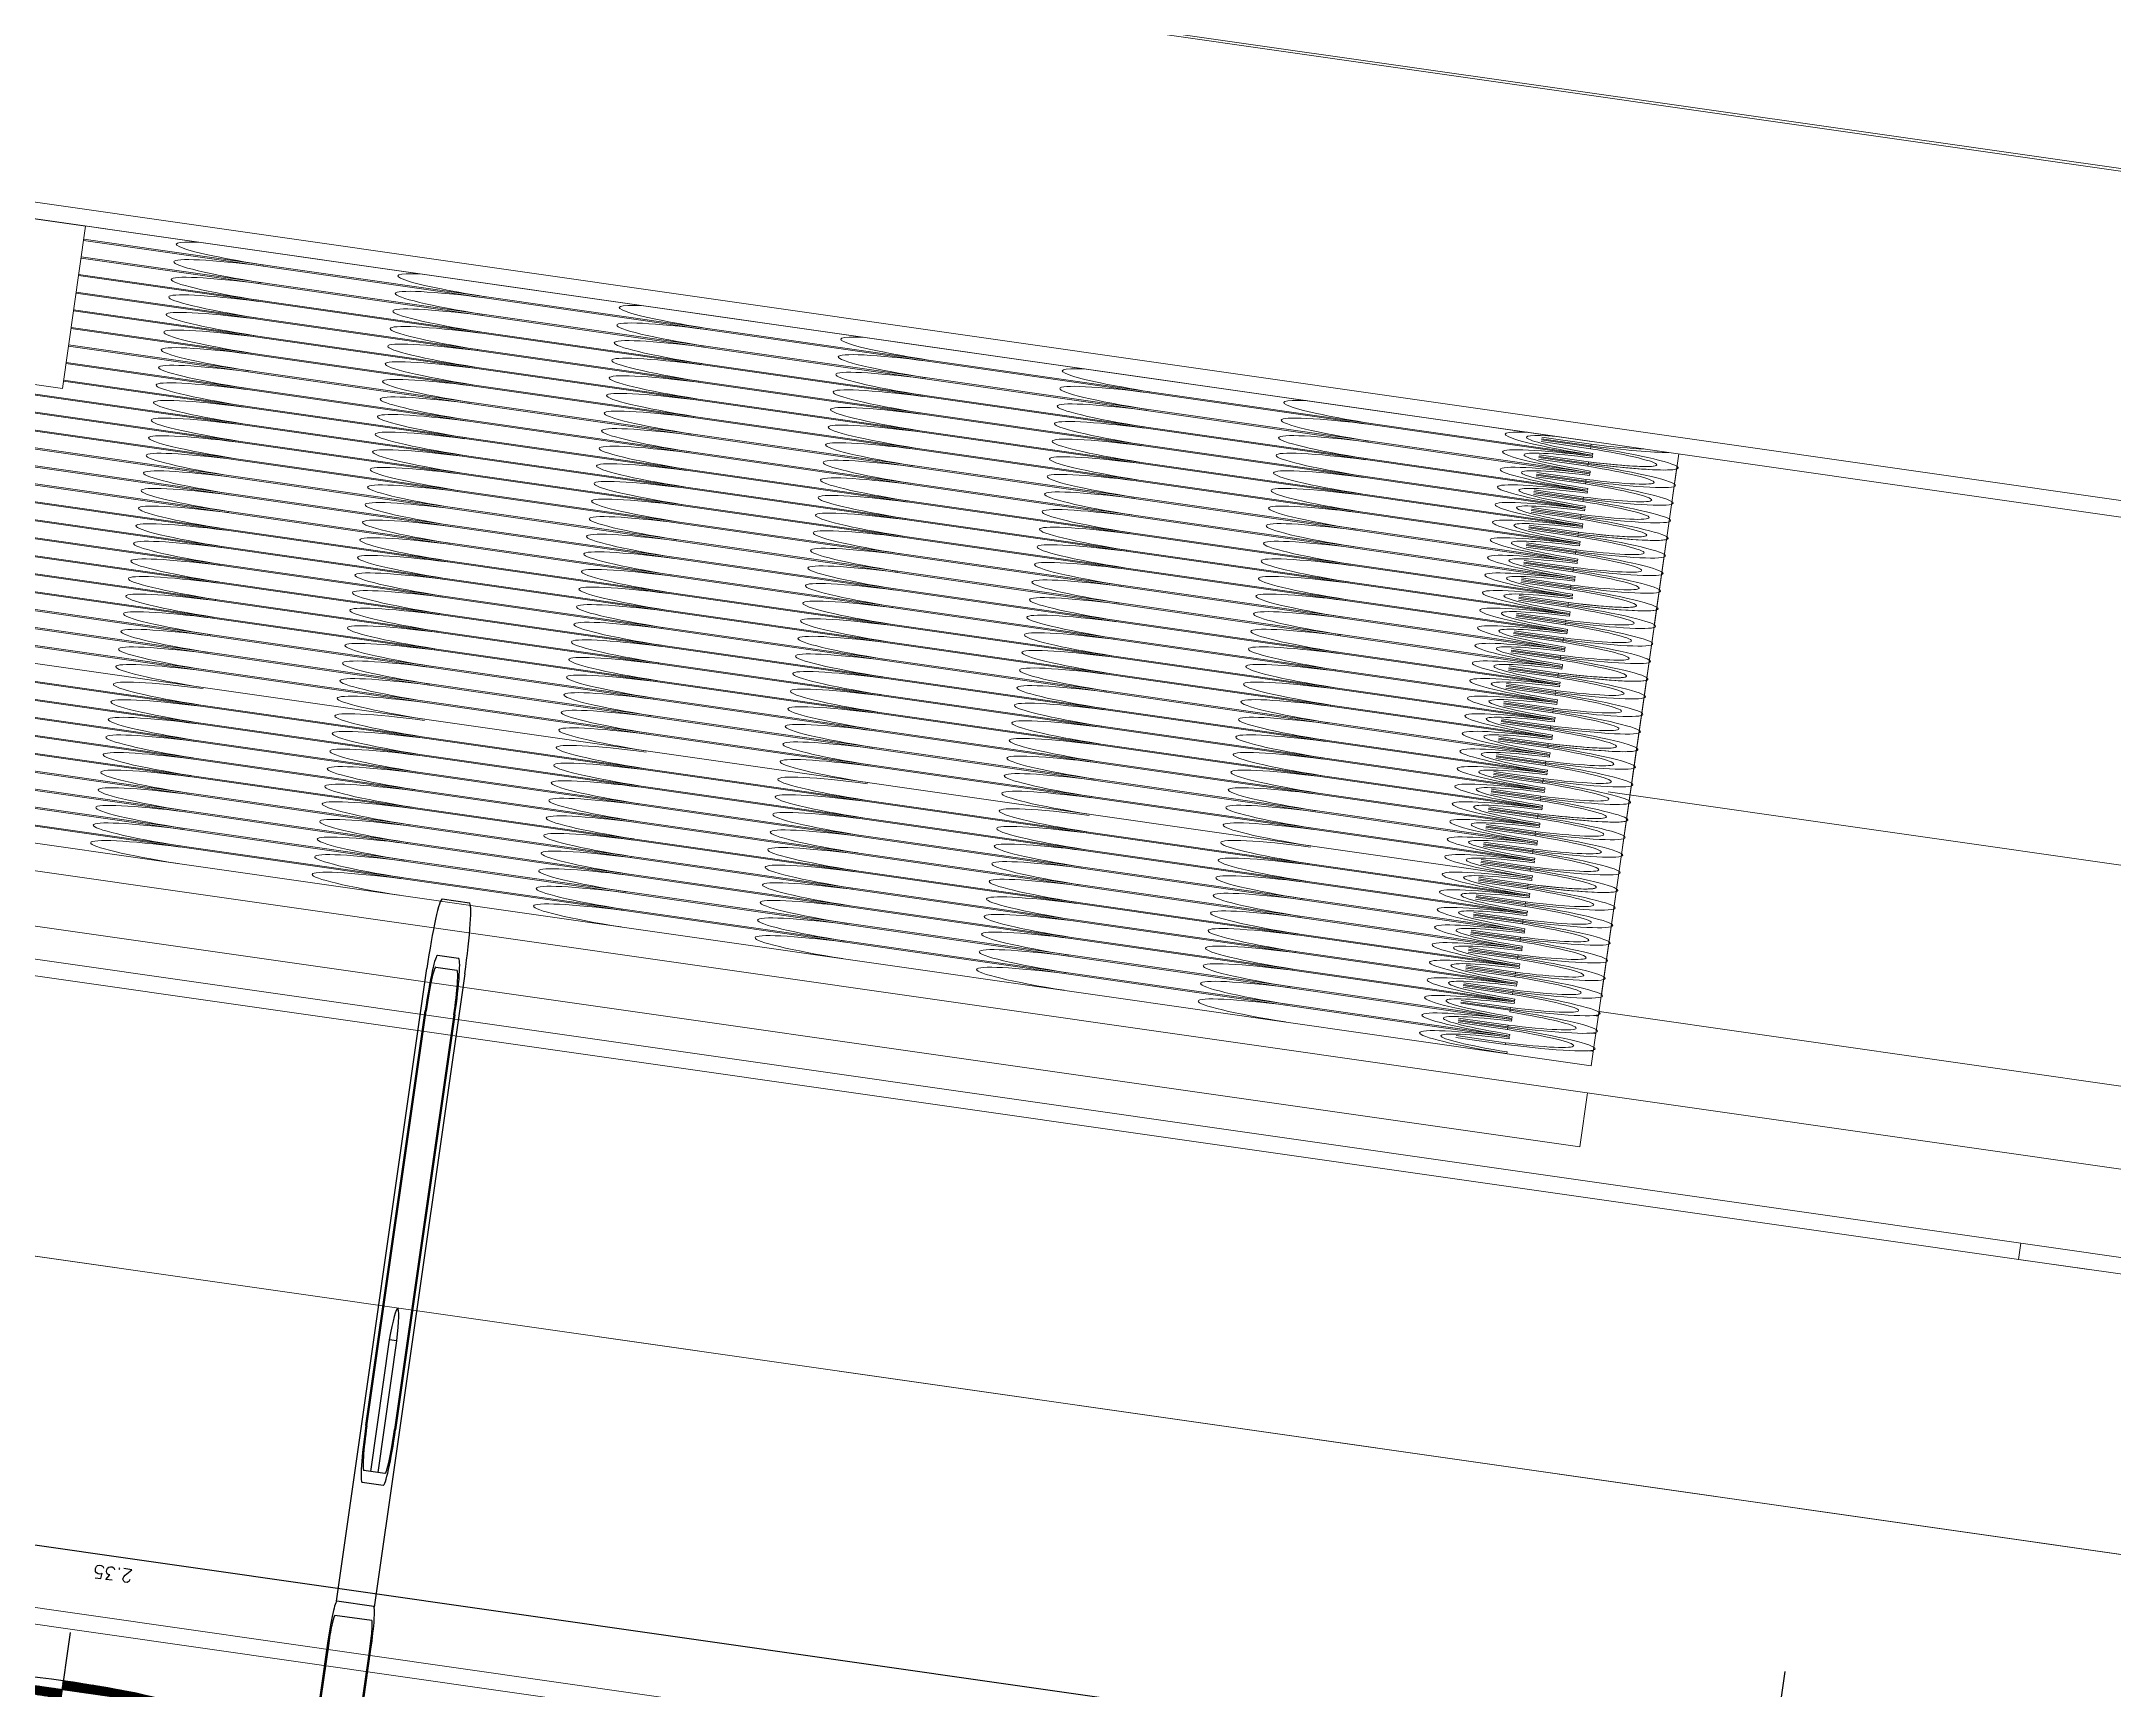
# Model space of a CAD drawing. Header units: millimetres. Extents: x -361192058 to 101130107379, y -14071650034 to 19218552450.
# Drawn here: x -134897.8 to -134811.1, y 42655.9 to 42724.9 of the extents above; entities that cross this region are included whole.
import ezdxf
from ezdxf.enums import TextEntityAlignment as Align

# ---------------------------------------------------------------- set-up
doc = ezdxf.new("R2010")
doc.units = ezdxf.units.MM
doc.header["$LTSCALE"] = 0.5
for name, color, linetype in [('02', 2, 'Continuous'), ('COTAS', 7, 'Continuous'), ('DIVERSOS', 4, 'Continuous'), ('MOBIL-I', 251, 'Continuous'), ('parede', 2, 'Continuous'), ('TXT_0', 7, 'Continuous'), ('V5', 4, 'Continuous')]:
    doc.layers.add(name, color=color, linetype=linetype)
doc.styles.add('ADITIVOCAD', font='ROMANS.shx')
doc.styles.get("Standard").update_dxf_attribs({"font": 'txt.shx', "height": 0.12})
doc.dimstyles.new('ESCALA50', dxfattribs={"dimtxt": 0.1, "dimasz": 0.06, "dimexe": 0.18, "dimexo": 0.06, "dimgap": 0.1, "dimtad": 1, "dimzin": 4, "dimdsep": 46, "dimtxsty": 'Standard', "dimblk1": 'BOLA', "dimblk2": 'BOLA', "dimsah": 1, "dimcen": -0.06, "dimse1": 1, "dimse2": 1, "dimclrd": 7, "dimclrt": 3, "dimadec": 0, "dimazin": 0, "dimtfac": 1, "dimtix": 1, "dimtmove": 0, "dimatfit": 3, "dimldrblk": 'BOLA', "dimfxl": 0, "dimtolj": 1, "dimtzin": 4, "dimarcsym": 0})

# ---------------------------------------------------------------- blocks, each defined once
blk = doc.blocks.new('ADC_VASO_02')
blk.add_lwpolyline([(-0.175, 0.15), (-0.175, 0.6, -0.414214), (-0.125, 0.65), (0.125, 0.65, -0.414214), (0.175, 0.6), (0.175, 0.1496)], format="xyb")
for points in [[(0.1388, 0.2754, -0.414214), (0.0988, 0.2354), (-0.0948, 0.2354, -0.414214), (-0.1348, 0.2754), (-0.1348, 0.5704, -0.414214), (-0.0948, 0.6104), (0.0988, 0.6104, -0.414214), (0.1388, 0.5704)], [(0.1303, 0.2754, -0.414214), (0.0988, 0.2439), (-0.0948, 0.2439, -0.414214), (-0.1263, 0.2754), (-0.1263, 0.5704, -0.414214), (-0.0948, 0.6019), (0.0988, 0.6019, -0.414214), (0.1303, 0.5704)], [(-0.17, 0.15, 0.414214), (-0.2, 0.12), (-0.2, 0), (0.2, 0), (0.2, 0.12, 0.414214), (0.17, 0.15)], [(-0.17, 0.14, 0.414214), (-0.19, 0.12), (-0.19, 0.01), (0.19, 0.01), (0.19, 0.12, 0.414214), (0.17, 0.14)]]:
    blk.add_lwpolyline(points, format="xyb", close=True)
blk.add_lwpolyline([(0.0363, 0.2439), (0.0363, 0.3375), (-0.0344, 0.3375), (-0.0344, 0.2439)])
blk.add_arc((0.0009, 0.3215), 0.0388, 24.3951, 155.6049)
blk = doc.blocks.new('Adc_nivelpl')
h = blk.add_hatch()
h.set_pattern_fill('_U', color=256, scale=0.005, angle=45, style=0, double=1)
h.set_pattern_definition([(45, (-5.8772514, -3.5161936), (-0.003535534, 0.003535534), []), (135, (-5.8772514, -3.5161936), (-0.003535534, -0.003535534), [])])
h.paths.add_polyline_path([(0.1954, -0.0865, 0.414214), (0.0865, -0.1954), (0.1954, -0.1954)])
h.paths.add_polyline_path([(0.1954, -0.1954), (0.1954, -0.3043, 0.414214), (0.3043, -0.1954)])
for p, q in [((0.1954, 0), (0.1954, -0.3908)), ((0.8958, -0.1954), (0, -0.1954))]:
    blk.add_line(p, q)
blk.add_circle((0.1954, -0.1954), 0.1089)
at = {"flags": 8}
blk.add_attdef('NIVEL', (0.3642, -0.1501), '', height=0.1, dxfattribs=at)
blk = doc.blocks.new('BOLA')
for p, q in [((0, -1.435), (0, 1.435)), ((-1.435, 0), (1.435, 0))]:
    blk.add_line(p, q)
blk.add_circle((0, 0), 0.452)
blk = doc.blocks.new('*D1471')
at = {"layer": 'Defpoints', "color": 0, "transparency": 16777216}
for p in [(4415.7211, 2430.9269), (4415.7211, 2428.5769), (4416.4388, 2428.5769)]:
    blk.add_point(p, dxfattribs=at)
at = {"layer": 'DIVERSOS', "color": 7, "lineweight": -2, "transparency": 16777216}
blk.add_line((4416.4388, 2430.8669), (4416.4388, 2428.6369), dxfattribs=at)
at = {"layer": 'DIVERSOS', "color": 7, "lineweight": -2, "transparency": 16777216, "xscale": 0.06, "yscale": 0.06, "zscale": 0.06}
for p, rotation in [((4416.4388, 2430.9269), 90), ((4416.4388, 2428.5769), 270)]:
    blk.add_blockref('BOLA', p, dxfattribs=dict(at, rotation=rotation))
at = {"layer": 'DIVERSOS', "color": 3, "lineweight": 18, "transparency": 16777216, "insert": (4416.2788, 2429.7519), "char_height": 0.12, "attachment_point": 5, "rotation": 90}
blk.add_mtext('\\A1;2.35', dxfattribs=at)
blk = doc.blocks.new('*D1489')
at = {"layer": 'Defpoints', "color": 0, "transparency": 16777216}
for p in [(4415.7211, 2428.5769), (4415.7211, 2428.4269), (4416.4388, 2428.4269)]:
    blk.add_point(p, dxfattribs=at)
at = {"layer": 'DIVERSOS', "color": 7, "lineweight": -2, "transparency": 16777216}
for p, q in [((4416.4388, 2428.6369), (4416.4388, 2428.6969)), ((4416.4388, 2428.5769), (4416.4388, 2428.4269)), ((4416.4388, 2428.3669), (4416.4388, 2428.3069))]:
    blk.add_line(p, q, dxfattribs=at)
at = {"layer": 'DIVERSOS', "color": 7, "lineweight": -2, "transparency": 16777216, "xscale": 0.06, "yscale": 0.06, "zscale": 0.06}
for p, rotation in [((4416.4388, 2428.5769), 270), ((4416.4388, 2428.4269), 90)]:
    blk.add_blockref('BOLA', p, dxfattribs=dict(at, rotation=rotation))
at = {"layer": 'DIVERSOS', "color": 3, "lineweight": 18, "transparency": 16777216, "insert": (4416.2788, 2428.5019), "char_height": 0.12, "attachment_point": 5, "rotation": 90}
blk.add_mtext('\\A1;.15', dxfattribs=at)
blk = doc.blocks.new('*D1770')
at = {"layer": '02', "color": 7, "lineweight": -2, "transparency": 16777216}
blk.add_line((4414.4311, 2430.5299), (4415.6611, 2430.5299), dxfattribs=at)
at = {"layer": 'Defpoints', "color": 0, "transparency": 16777216}
for p in [(4415.7211, 2430.5299), (4414.3711, 2428.6122), (4415.7211, 2428.6122)]:
    blk.add_point(p, dxfattribs=at)
at = {"layer": '02', "color": 7, "lineweight": -2, "transparency": 16777216, "xscale": 0.06, "yscale": 0.06, "zscale": 0.06, "rotation": 180}
blk.add_blockref('BOLA', (4414.3711, 2430.5299), dxfattribs=at)
at = {"layer": '02', "color": 7, "lineweight": -2, "transparency": 16777216, "xscale": 0.06, "yscale": 0.06, "zscale": 0.06}
blk.add_blockref('BOLA', (4415.7211, 2430.5299), dxfattribs=at)
at = {"layer": '02', "color": 3, "transparency": 16777216, "insert": (4415.0461, 2430.6899), "char_height": 0.12, "attachment_point": 5}
blk.add_mtext('\\A1;1.35', dxfattribs=at)
blk = doc.blocks.new('APROVADO QUADRA 21.2 MBVII')
at = {"lineweight": 18}
for p, q in [((4422.871, 2428.8344), (4422.871, 2428.8695)), ((4422.8865, 2428.8344), (4422.8865, 2428.8695)), ((4423.0078, 2428.8344), (4423.0078, 2428.8695)), ((4423.0234, 2428.8344), (4423.0234, 2428.8695)), ((4423.0335, 2428.8344), (4423.0335, 2428.8695)), ((4423.0491, 2428.8344), (4423.0491, 2428.8695)), ((4423.1859, 2428.8344), (4423.1859, 2428.8695)), ((4423.1961, 2428.8344), (4423.1961, 2428.8695)), ((4423.2117, 2428.8344), (4423.2117, 2428.8695)), ((4423.3329, 2428.8344), (4423.3329, 2428.8695)), ((4423.3485, 2428.8344), (4423.3485, 2428.8695)), ((4423.3587, 2428.8344), (4423.3587, 2428.8695)), ((4423.3743, 2428.8344), (4423.3743, 2428.8695)), ((4423.4955, 2428.8344), (4423.4955, 2428.8695)), ((4423.5111, 2428.8344), (4423.5111, 2428.8695)), ((4423.5212, 2428.8344), (4423.5212, 2428.8695)), ((4423.5368, 2428.8344), (4423.5368, 2428.8695)), ((4423.6581, 2428.8344), (4423.6581, 2428.8695)), ((4423.6737, 2428.8344), (4423.6737, 2428.8695)), ((4423.6838, 2428.8344), (4423.6838, 2428.8695)), ((4423.6994, 2428.8344), (4423.6994, 2428.8695)), ((4423.8206, 2428.8344), (4423.8206, 2428.8695)), ((4423.8362, 2428.8344), (4423.8362, 2428.8695)), ((4423.8464, 2428.8344), (4423.8464, 2428.8695)), ((4423.862, 2428.8344), (4423.862, 2428.8695)), ((4423.9832, 2428.8344), (4423.9832, 2428.8695)), ((4423.9988, 2428.8344), (4423.9988, 2428.8695)), ((4424.009, 2428.8344), (4424.009, 2428.8695)), ((4424.0245, 2428.8344), (4424.0245, 2428.8695)), ((4424.1458, 2428.8344), (4424.1458, 2428.8695)), ((4424.1614, 2428.8344), (4424.1614, 2428.8695)), ((4424.1715, 2428.8344), (4424.1715, 2428.8695)), ((4424.1871, 2428.8344), (4424.1871, 2428.8695)), ((4424.3083, 2428.8344), (4424.3083, 2428.8695)), ((4424.3239, 2428.8344), (4424.3239, 2428.8695)), ((4424.3341, 2428.8344), (4424.3341, 2428.8695)), ((4424.3497, 2428.8344), (4424.3497, 2428.8695)), ((4424.4709, 2428.8344), (4424.4709, 2428.8695)), ((4424.4865, 2428.8344), (4424.4865, 2428.8695)), ((4424.4967, 2428.8344), (4424.4967, 2428.8695)), ((4424.5122, 2428.8344), (4424.5122, 2428.8695)), ((4424.6335, 2428.8344), (4424.6335, 2428.8695)), ((4424.6491, 2428.8344), (4424.6491, 2428.8695)), ((4424.6592, 2428.8344), (4424.6592, 2428.8695)), ((4424.6748, 2428.8344), (4424.6748, 2428.8695)), ((4424.7961, 2428.8344), (4424.7961, 2428.8695)), ((4424.8116, 2428.8344), (4424.8116, 2428.8695)), ((4424.8218, 2428.8344), (4424.8218, 2428.8695)), ((4424.8374, 2428.8344), (4424.8374, 2428.8695)), ((4424.9586, 2428.8344), (4424.9586, 2428.8695)), ((4424.9742, 2428.8344), (4424.9742, 2428.8695)), ((4424.9844, 2428.8344), (4424.9844, 2428.8695)), ((4425, 2428.8344), (4425, 2428.8695)), ((4425.1212, 2428.8344), (4425.1212, 2428.8695)), ((4425.1368, 2428.8344), (4425.1368, 2428.8695)), ((4425.1469, 2428.8344), (4425.1469, 2428.8695)), ((4425.1625, 2428.8344), (4425.1625, 2428.8695)), ((4425.2838, 2428.8344), (4425.2838, 2428.8695)), ((4425.2994, 2428.8344), (4425.2994, 2428.8695)), ((4425.3095, 2428.8344), (4425.3095, 2428.8695)), ((4425.3251, 2428.8344), (4425.3251, 2428.8695)), ((4425.4463, 2428.8344), (4425.4463, 2428.8695)), ((4425.4619, 2428.8344), (4425.4619, 2428.8695)), ((4425.4721, 2428.8344), (4425.4721, 2428.8695)), ((4425.4877, 2428.8344), (4425.4877, 2428.8695)), ((4425.6089, 2428.8344), (4425.6089, 2428.8695)), ((4425.6245, 2428.8344), (4425.6245, 2428.8695)), ((4425.6347, 2428.8344), (4425.6347, 2428.8695)), ((4425.6502, 2428.8344), (4425.6502, 2428.8695)), ((4425.7715, 2428.8344), (4425.7715, 2428.8695)), ((4425.7871, 2428.8344), (4425.7871, 2428.8695)), ((4425.7972, 2428.8344), (4425.7972, 2428.8695)), ((4425.8128, 2428.8344), (4425.8128, 2428.8695)), ((4425.934, 2428.8344), (4425.934, 2428.8695)), ((4425.9496, 2428.8344), (4425.9496, 2428.8695)), ((4425.9598, 2428.8344), (4425.9598, 2428.8695)), ((4425.9754, 2428.8344), (4425.9754, 2428.8695)), ((4426.0966, 2428.8344), (4426.0966, 2428.8695)), ((4426.1122, 2428.8344), (4426.1122, 2428.8695)), ((4426.1224, 2428.8344), (4426.1224, 2428.8695)), ((4426.1379, 2428.8344), (4426.1379, 2428.8695)), ((4426.2592, 2428.8344), (4426.2592, 2428.8695)), ((4426.2748, 2428.8344), (4426.2748, 2428.8695)), ((4426.2849, 2428.8344), (4426.2849, 2428.8695)), ((4426.3005, 2428.8344), (4426.3005, 2428.8695)), ((4426.4218, 2428.8344), (4426.4218, 2428.8695)), ((4426.4373, 2428.8344), (4426.4373, 2428.8695)), ((4426.4475, 2428.8344), (4426.4475, 2428.8695)), ((4426.4631, 2428.8344), (4426.4631, 2428.8695)), ((4426.5843, 2428.8344), (4426.5843, 2428.8695)), ((4426.5999, 2428.8344), (4426.5999, 2428.8695)), ((4426.6101, 2428.8344), (4426.6101, 2428.8695)), ((4426.6257, 2428.8344), (4426.6257, 2428.8695)), ((4426.7469, 2428.8344), (4426.7469, 2428.8695)), ((4426.7625, 2428.8344), (4426.7625, 2428.8695)), ((4426.7726, 2428.8344), (4426.7726, 2428.8695)), ((4426.7882, 2428.8344), (4426.7882, 2428.8695)), ((4426.9095, 2428.8344), (4426.9095, 2428.8695)), ((4426.9251, 2428.8344), (4426.9251, 2428.8695)), ((4426.9352, 2428.8344), (4426.9352, 2428.8695)), ((4426.9508, 2428.8344), (4426.9508, 2428.8695)), ((4427.072, 2428.8344), (4427.072, 2428.8695)), ((4427.0876, 2428.8344), (4427.0876, 2428.8695)), ((4427.0978, 2428.8344), (4427.0978, 2428.8695)), ((4427.1134, 2428.8344), (4427.1134, 2428.8695)), ((4427.2346, 2428.8344), (4427.2346, 2428.8695)), ((4427.2502, 2428.8344), (4427.2502, 2428.8695)), ((4427.2604, 2428.8344), (4427.2604, 2428.8695)), ((4427.2759, 2428.8344), (4427.2759, 2428.8695)), ((4427.3972, 2428.8344), (4427.3972, 2428.8695)), ((4427.4128, 2428.8344), (4427.4128, 2428.8695)), ((4427.4229, 2428.8344), (4427.4229, 2428.8695)), ((4427.4385, 2428.8344), (4427.4385, 2428.8695)), ((4427.5597, 2428.8344), (4427.5597, 2428.8695)), ((4427.5753, 2428.8344), (4427.5753, 2428.8695)), ((4427.5855, 2428.8344), (4427.5855, 2428.8695)), ((4427.6011, 2428.8344), (4427.6011, 2428.8695)), ((4427.7223, 2428.8344), (4427.7223, 2428.8695)), ((4427.7379, 2428.8344), (4427.7379, 2428.8695)), ((4427.7481, 2428.8344), (4427.7481, 2428.8695)), ((4427.7636, 2428.8344), (4427.7636, 2428.8695)), ((4427.8849, 2428.8344), (4427.8849, 2428.8695)), ((4427.9005, 2428.8344), (4427.9005, 2428.8695)), ((4427.9106, 2428.8344), (4427.9106, 2428.8695)), ((4427.9262, 2428.8344), (4427.9262, 2428.8695)), ((4428.0475, 2428.8344), (4428.0475, 2428.8695)), ((4428.063, 2428.8344), (4428.063, 2428.8695)), ((4428.0732, 2428.8344), (4428.0732, 2428.8695)), ((4428.0888, 2428.8344), (4428.0888, 2428.8695)), ((4428.21, 2428.8344), (4428.21, 2428.8695)), ((4428.2256, 2428.8344), (4428.2256, 2428.8695)), ((4428.2358, 2428.8344), (4428.2358, 2428.8695)), ((4428.2514, 2428.8344), (4428.2514, 2428.8695)), ((4428.3726, 2428.8344), (4428.3726, 2428.8695)), ((4428.3882, 2428.8344), (4428.3882, 2428.8695)), ((4428.3983, 2428.8344), (4428.3983, 2428.8695)), ((4428.4139, 2428.8344), (4428.4139, 2428.8695)), ((4422.7897, 2428.7723), (4424.4154, 2428.7723)), ((4423.44, 2428.7723), (4425.0657, 2428.7723)), ((4424.0902, 2428.7723), (4425.716, 2428.7723)), ((4424.7405, 2428.7723), (4426.3663, 2428.7723)), ((4425.3908, 2428.7723), (4427.0165, 2428.7723)), ((4426.0411, 2428.7723), (4427.6668, 2428.7723)), ((4426.6914, 2428.7723), (4428.3171, 2428.7723)), ((4426.8539, 2428.7723), (4428.4397, 2428.7723))]:
    blk.add_line(p, q, dxfattribs=at)
at = {"lineweight": 18, "flags": 128}
for points in [[(4422.7897, 2428.8323), (4422.8053, 2428.8323, -0.788263), (4422.9265, 2428.8323), (4422.9421, 2428.8323, 0.827036)], [(4422.9522, 2428.8323), (4422.9678, 2428.8323, -0.788263), (4423.0891, 2428.8323), (4423.1047, 2428.8323, 0.827036)], [(4423.1148, 2428.8323), (4423.1304, 2428.8323, -0.788263), (4423.2516, 2428.8323), (4423.2672, 2428.8323, 0.827036)], [(4423.2774, 2428.8323), (4423.293, 2428.8323, -0.788263), (4423.4142, 2428.8323), (4423.4298, 2428.8323, 0.827036)], [(4423.44, 2428.8323), (4423.4555, 2428.8323, -0.788263), (4423.5768, 2428.8323), (4423.5924, 2428.8323, 0.827036)], [(4423.6025, 2428.8323), (4423.6181, 2428.8323, -0.788263), (4423.7394, 2428.8323), (4423.7549, 2428.8323, 0.827036)], [(4423.7651, 2428.8323), (4423.7807, 2428.8323, -0.788263), (4423.9019, 2428.8323), (4423.9175, 2428.8323, 0.827036)], [(4423.9277, 2428.8323), (4423.9433, 2428.8323, -0.788263), (4424.0645, 2428.8323), (4424.0801, 2428.8323, 0.827036)], [(4424.0902, 2428.8323), (4424.1058, 2428.8323, -0.788263), (4424.2271, 2428.8323), (4424.2426, 2428.8323, 0.827036)], [(4424.2528, 2428.8323), (4424.2684, 2428.8323, -0.788263), (4424.3896, 2428.8323), (4424.4052, 2428.8323, 0.827036)], [(4424.4154, 2428.8323), (4424.431, 2428.8323, -0.788263), (4424.5522, 2428.8323), (4424.5678, 2428.8323, 0.827036)], [(4424.5779, 2428.8323), (4424.5935, 2428.8323, -0.788263), (4424.7148, 2428.8323), (4424.7304, 2428.8323, 0.827036)], [(4424.7405, 2428.8323), (4424.7561, 2428.8323, -0.788263), (4424.8773, 2428.8323), (4424.8929, 2428.8323, 0.827036)], [(4424.9031, 2428.8323), (4424.9187, 2428.8323, -0.788263), (4425.0399, 2428.8323), (4425.0555, 2428.8323, 0.827036)], [(4425.0657, 2428.8323), (4425.0812, 2428.8323, -0.788263), (4425.2025, 2428.8323), (4425.2181, 2428.8323, 0.827036)], [(4425.2282, 2428.8323), (4425.2438, 2428.8323, -0.788263), (4425.3651, 2428.8323), (4425.3806, 2428.8323, 0.827036)], [(4425.3908, 2428.8323), (4425.4064, 2428.8323, -0.788263), (4425.5276, 2428.8323), (4425.5432, 2428.8323, 0.827036)], [(4425.5534, 2428.8323), (4425.569, 2428.8323, -0.788263), (4425.6902, 2428.8323), (4425.7058, 2428.8323, 0.827036)], [(4425.7159, 2428.8323), (4425.7315, 2428.8323, -0.788263), (4425.8528, 2428.8323), (4425.8683, 2428.8323, 0.827036)], [(4425.8785, 2428.8323), (4425.8941, 2428.8323, -0.788263), (4426.0153, 2428.8323), (4426.0309, 2428.8323, 0.827036)], [(4426.0411, 2428.8323), (4426.0567, 2428.8323, -0.788263), (4426.1779, 2428.8323), (4426.1935, 2428.8323, 0.827036)], [(4426.2036, 2428.8323), (4426.2192, 2428.8323, -0.788263), (4426.3405, 2428.8323), (4426.3561, 2428.8323, 0.827036)], [(4426.3662, 2428.8323), (4426.3818, 2428.8323, -0.788263), (4426.503, 2428.8323), (4426.5186, 2428.8323, 0.827036)], [(4426.5288, 2428.8323), (4426.5444, 2428.8323, -0.788263), (4426.6656, 2428.8323), (4426.6812, 2428.8323, 0.827036)], [(4426.6914, 2428.8323), (4426.7069, 2428.8323, -0.788263), (4426.8282, 2428.8323), (4426.8438, 2428.8323, 0.827036)], [(4426.8539, 2428.8323), (4426.8695, 2428.8323, -0.788263), (4426.9907, 2428.8323), (4427.0063, 2428.8323, 0.827036)], [(4427.0165, 2428.8323), (4427.0321, 2428.8323, -0.788263), (4427.1533, 2428.8323), (4427.1689, 2428.8323, 0.827036)], [(4427.1791, 2428.8323), (4427.1947, 2428.8323, -0.788263), (4427.3159, 2428.8323), (4427.3315, 2428.8323, 0.827036)], [(4427.3416, 2428.8323), (4427.3572, 2428.8323, -0.788263), (4427.4785, 2428.8323), (4427.494, 2428.8323, 0.827036)], [(4427.5042, 2428.8323), (4427.5198, 2428.8323, -0.788263), (4427.641, 2428.8323), (4427.6566, 2428.8323, 0.827036)], [(4427.6668, 2428.8323), (4427.6824, 2428.8323, -0.788263), (4427.8036, 2428.8323), (4427.8192, 2428.8323, 0.827036)], [(4427.8293, 2428.8323), (4427.8449, 2428.8323, -0.788263), (4427.9662, 2428.8323), (4427.9818, 2428.8323, 0.827036)], [(4427.9919, 2428.8323), (4428.0075, 2428.8323, -0.788263), (4428.1287, 2428.8323), (4428.1443, 2428.8323, 0.827036)], [(4428.1545, 2428.8323), (4428.1701, 2428.8323, -0.788263), (4428.2913, 2428.8323), (4428.3069, 2428.8323, 0.827036)], [(4422.871, 2428.8344), (4422.8865, 2428.8344, 0.788263), (4423.0078, 2428.8344), (4423.0234, 2428.8344, -0.827036)], [(4423.0335, 2428.8344), (4423.0491, 2428.8344, 0.788263), (4423.1704, 2428.8344), (4423.1859, 2428.8344, -0.827036)], [(4423.1961, 2428.8344), (4423.2117, 2428.8344, 0.788263), (4423.3329, 2428.8344), (4423.3485, 2428.8344, -0.827036)], [(4423.3587, 2428.8344), (4423.3743, 2428.8344, 0.788263), (4423.4955, 2428.8344), (4423.5111, 2428.8344, -0.827036)], [(4423.5212, 2428.8344), (4423.5368, 2428.8344, 0.788263), (4423.6581, 2428.8344), (4423.6737, 2428.8344, -0.827036)], [(4423.6838, 2428.8344), (4423.6994, 2428.8344, 0.788263), (4423.8206, 2428.8344), (4423.8362, 2428.8344, -0.827036)], [(4423.8464, 2428.8344), (4423.862, 2428.8344, 0.788263), (4423.9832, 2428.8344), (4423.9988, 2428.8344, -0.827036)], [(4424.009, 2428.8344), (4424.0245, 2428.8344, 0.788263), (4424.1458, 2428.8344), (4424.1614, 2428.8344, -0.827036)], [(4424.1715, 2428.8344), (4424.1871, 2428.8344, 0.788263), (4424.3083, 2428.8344), (4424.3239, 2428.8344, -0.827036)], [(4424.3341, 2428.8344), (4424.3497, 2428.8344, 0.788263), (4424.4709, 2428.8344), (4424.4865, 2428.8344, -0.827036)], [(4424.4967, 2428.8344), (4424.5122, 2428.8344, 0.788263), (4424.6335, 2428.8344), (4424.6491, 2428.8344, -0.827036)], [(4424.6592, 2428.8344), (4424.6748, 2428.8344, 0.788263), (4424.7961, 2428.8344), (4424.8116, 2428.8344, -0.827036)], [(4424.8218, 2428.8344), (4424.8374, 2428.8344, 0.788263), (4424.9586, 2428.8344), (4424.9742, 2428.8344, -0.827036)], [(4424.9844, 2428.8344), (4425, 2428.8344, 0.788263), (4425.1212, 2428.8344), (4425.1368, 2428.8344, -0.827036)], [(4425.1469, 2428.8344), (4425.1625, 2428.8344, 0.788263), (4425.2838, 2428.8344), (4425.2994, 2428.8344, -0.827036)], [(4425.3095, 2428.8344), (4425.3251, 2428.8344, 0.788263), (4425.4463, 2428.8344), (4425.4619, 2428.8344, -0.827036)], [(4425.4721, 2428.8344), (4425.4877, 2428.8344, 0.788263), (4425.6089, 2428.8344), (4425.6245, 2428.8344, -0.827036)], [(4425.6347, 2428.8344), (4425.6502, 2428.8344, 0.788263), (4425.7715, 2428.8344), (4425.7871, 2428.8344, -0.827036)], [(4425.7972, 2428.8344), (4425.8128, 2428.8344, 0.788263), (4425.934, 2428.8344), (4425.9496, 2428.8344, -0.827036)], [(4425.9598, 2428.8344), (4425.9754, 2428.8344, 0.788263), (4426.0966, 2428.8344), (4426.1122, 2428.8344, -0.827036)], [(4426.1224, 2428.8344), (4426.1379, 2428.8344, 0.788263), (4426.2592, 2428.8344), (4426.2748, 2428.8344, -0.827036)], [(4426.2849, 2428.8344), (4426.3005, 2428.8344, 0.788263), (4426.4218, 2428.8344), (4426.4373, 2428.8344, -0.827036)], [(4426.4475, 2428.8344), (4426.4631, 2428.8344, 0.788263), (4426.5843, 2428.8344), (4426.5999, 2428.8344, -0.827036)], [(4426.6101, 2428.8344), (4426.6257, 2428.8344, 0.788263), (4426.7469, 2428.8344), (4426.7625, 2428.8344, -0.827036)], [(4426.7726, 2428.8344), (4426.7882, 2428.8344, 0.788263), (4426.9095, 2428.8344), (4426.9251, 2428.8344, -0.827036)], [(4426.9352, 2428.8344), (4426.9508, 2428.8344, 0.788263), (4427.072, 2428.8344), (4427.0876, 2428.8344, -0.827036)], [(4427.0978, 2428.8344), (4427.1134, 2428.8344, 0.788263), (4427.2346, 2428.8344), (4427.2502, 2428.8344, -0.827036)], [(4427.2604, 2428.8344), (4427.2759, 2428.8344, 0.788263), (4427.3972, 2428.8344), (4427.4128, 2428.8344, -0.827036)], [(4427.4229, 2428.8344), (4427.4385, 2428.8344, 0.788263), (4427.5597, 2428.8344), (4427.5753, 2428.8344, -0.827036)], [(4427.5855, 2428.8344), (4427.6011, 2428.8344, 0.788263), (4427.7223, 2428.8344), (4427.7379, 2428.8344, -0.827036)], [(4427.7481, 2428.8344), (4427.7636, 2428.8344, 0.788263), (4427.8849, 2428.8344), (4427.9005, 2428.8344, -0.827036)], [(4427.9106, 2428.8344), (4427.9262, 2428.8344, 0.788263), (4428.0475, 2428.8344), (4428.063, 2428.8344, -0.827036)], [(4428.0732, 2428.8344), (4428.0888, 2428.8344, 0.788263), (4428.21, 2428.8344), (4428.2256, 2428.8344, -0.827036)], [(4428.2358, 2428.8344), (4428.2514, 2428.8344, 0.788263), (4428.3726, 2428.8344), (4428.3882, 2428.8344, -0.827036)]]:
    blk.add_lwpolyline(points, format="xyb", close=True, dxfattribs=at)
for points in [[(4428.4397, 2428.8799, 0.553916), (4428.3171, 2428.8323), (4428.3326, 2428.8323, -0.60452), (4428.4397, 2428.8594)], [(4424.4154, 2428.7715, -0.378735), (4424.3341, 2428.8344), (4424.3497, 2428.8344, 0.369975), (4424.4154, 2428.7868)], [(4425.0657, 2428.7715, -0.378735), (4424.9844, 2428.8344), (4425, 2428.8344, 0.369975), (4425.0657, 2428.7868)], [(4425.716, 2428.7715, -0.378735), (4425.6347, 2428.8344), (4425.6502, 2428.8344, 0.369975), (4425.716, 2428.7868)], [(4426.3663, 2428.7715, -0.378735), (4426.2849, 2428.8344), (4426.3005, 2428.8344, 0.369975), (4426.3663, 2428.7868)], [(4427.0165, 2428.7715, -0.378735), (4426.9352, 2428.8344), (4426.9508, 2428.8344, 0.369975), (4427.0165, 2428.7868)], [(4427.6668, 2428.7715, -0.378735), (4427.5855, 2428.8344), (4427.6011, 2428.8344, 0.369975), (4427.6668, 2428.7868)], [(4428.3171, 2428.7715, -0.378735), (4428.2358, 2428.8344), (4428.2514, 2428.8344, 0.369975), (4428.3171, 2428.7868)], [(4428.4397, 2428.7796, -0.23306), (4428.3983, 2428.8344), (4428.4139, 2428.8344, 0.187537), (4428.4397, 2428.7972, 0.187537)]]:
    blk.add_lwpolyline(points, format="xyb", dxfattribs=at)
at = {"layer": '02', "color": 2, "lineweight": 18}
blk.add_line((4415.7211, 2430.9269), (4415.7211, 2428.5769), dxfattribs=at)
at = {"layer": '02', "color": 8, "lineweight": 18}
for p, q in [((4422.0397, 2428.7723), (4422.0397, 2430.8553)), ((4422.5397, 2430.8553), (4422.5397, 2425.8553)), ((4422.5397, 2428.7723), (4422.0397, 2428.7723))]:
    blk.add_line(p, q, dxfattribs=at)
at = {"layer": '02', "lineweight": 18}
for points in [[(4419.0523, 2441.1022), (4405.2137, 2441.1022), (4405.2137, 2407.2854), (4419.0523, 2407.2854)], [(4451.6782, 2441.074), (4431.594, 2441.074), (4431.594, 2421.2027), (4451.6782, 2421.2027)], [(4419.0523, 2431.9017), (4431.5724, 2431.9017), (4431.5724, 2423.4491), (4419.0523, 2423.4491)]]:
    blk.add_lwpolyline(points, close=True, dxfattribs=at)
at = {"layer": 'COTAS', "lineweight": 18}
for p, q in [((4421.5897, 2428.4053), (4421.5897, 2430.8553)), ((4421.7397, 2428.4553), (4421.7397, 2430.8553)), ((4428.4397, 2428.4053), (4428.4397, 2430.8553)), ((4428.5897, 2430.8553), (4428.5897, 2428.4053)), ((4425.2897, 2425.8553), (4425.2897, 2428.7878)), ((4423.2897, 2428.7723), (4423.2897, 2425.8553))]:
    blk.add_line(p, q, dxfattribs=at)
at = {"layer": 'DIVERSOS', "lineweight": 18}
blk.add_line((4422.7897, 2430.8553), (4422.7897, 2428.7723), dxfattribs=at)
blk.add_lwpolyline([(4428.4397, 2429.9053), (4428.4397, 2430.8553), (4426.9397, 2430.8553), (4426.9397, 2429.9053)], close=True, dxfattribs=at)
at = {"layer": 'parede', "lineweight": 18}
for p, q in [((4415.8711, 2438.7769), (4415.8711, 2413.7769)), ((4421.7397, 2428.4553), (4421.5897, 2428.4553)), ((4421.5897, 2425.8553), (4421.5897, 2428.4553)), ((4421.7397, 2425.8553), (4421.7397, 2428.4553))]:
    blk.add_line(p, q, dxfattribs=at)
at = {"layer": 'V5', "lineweight": 18}
for p, q in [((4428.4397, 2428.8344), (4428.4397, 2430.7699)), ((4422.7897, 2428.7723), (4422.7897, 2430.7223)), ((4422.9421, 2428.8344), (4422.9421, 2430.7223)), ((4422.9522, 2428.8344), (4422.9522, 2430.7223)), ((4423.1047, 2428.8344), (4423.1047, 2430.7223)), ((4423.1148, 2428.8344), (4423.1148, 2430.7223)), ((4423.2672, 2428.8344), (4423.2672, 2430.7223)), ((4423.2774, 2428.8344), (4423.2774, 2430.7223)), ((4423.4298, 2428.8344), (4423.4298, 2430.7223)), ((4423.44, 2428.8344), (4423.44, 2430.7223)), ((4423.5924, 2428.8344), (4423.5924, 2430.7223)), ((4423.6025, 2428.8344), (4423.6025, 2430.7223)), ((4423.7549, 2428.8344), (4423.7549, 2430.7223)), ((4423.7651, 2428.8344), (4423.7651, 2430.7223)), ((4423.9175, 2428.8344), (4423.9175, 2430.7223)), ((4423.9277, 2428.8344), (4423.9277, 2430.7223)), ((4424.0801, 2428.8344), (4424.0801, 2430.7223)), ((4424.0902, 2428.8344), (4424.0902, 2430.7223)), ((4424.2426, 2428.8344), (4424.2426, 2430.7223)), ((4424.2528, 2428.8344), (4424.2528, 2430.7223)), ((4424.4154, 2428.8344), (4424.4154, 2430.7223)), ((4424.5678, 2428.8344), (4424.5678, 2430.7223)), ((4424.5779, 2428.8344), (4424.5779, 2430.7223)), ((4424.7304, 2428.8344), (4424.7304, 2430.7223)), ((4424.7405, 2428.8344), (4424.7405, 2430.7223)), ((4424.8929, 2428.8344), (4424.8929, 2430.7223)), ((4424.9031, 2428.8344), (4424.9031, 2430.7223)), ((4425.0555, 2428.8344), (4425.0555, 2430.7223)), ((4425.0657, 2428.8344), (4425.0657, 2430.7223)), ((4425.2181, 2428.8344), (4425.2181, 2430.7223)), ((4425.2282, 2428.8344), (4425.2282, 2430.7223)), ((4425.3806, 2428.8344), (4425.3806, 2430.7223)), ((4425.3908, 2428.8344), (4425.3908, 2430.7223)), ((4425.5432, 2428.8344), (4425.5432, 2430.7223)), ((4425.5534, 2428.8344), (4425.5534, 2430.7223)), ((4425.7058, 2428.8344), (4425.7058, 2430.7223)), ((4425.7159, 2428.8344), (4425.7159, 2430.7223)), ((4425.8683, 2428.8344), (4425.8683, 2430.7223)), ((4425.8785, 2428.8344), (4425.8785, 2430.7223)), ((4426.0309, 2428.8344), (4426.0309, 2430.7223)), ((4426.0411, 2428.8344), (4426.0411, 2430.7223)), ((4426.1935, 2428.8344), (4426.1935, 2430.7223)), ((4426.2036, 2428.8344), (4426.2036, 2430.7223)), ((4426.3561, 2428.8344), (4426.3561, 2430.7223)), ((4426.3662, 2428.8344), (4426.3662, 2430.7223)), ((4426.5186, 2428.8344), (4426.5186, 2430.7223)), ((4426.5288, 2428.8344), (4426.5288, 2430.7223)), ((4426.6812, 2428.8344), (4426.6812, 2430.7223)), ((4426.6914, 2428.8344), (4426.6914, 2430.7223)), ((4426.8438, 2428.8344), (4426.8438, 2430.7223)), ((4426.8539, 2428.8344), (4426.8539, 2430.7223)), ((4427.0063, 2428.8344), (4427.0063, 2429.9053)), ((4427.0165, 2428.8344), (4427.0165, 2429.9053)), ((4427.1689, 2428.8344), (4427.1689, 2429.9053)), ((4427.1791, 2428.8344), (4427.1791, 2429.9053)), ((4427.3315, 2428.8344), (4427.3315, 2429.9053)), ((4427.3416, 2428.8344), (4427.3416, 2429.9053)), ((4427.494, 2428.8344), (4427.494, 2429.9053)), ((4427.5042, 2428.8344), (4427.5042, 2429.9053)), ((4427.6566, 2428.8344), (4427.6566, 2429.9053)), ((4427.6668, 2428.8344), (4427.6668, 2429.9053)), ((4427.8192, 2428.8344), (4427.8192, 2429.9053)), ((4427.8293, 2428.8344), (4427.8293, 2429.9053)), ((4427.9818, 2428.8344), (4427.9818, 2429.9053)), ((4427.9919, 2428.8344), (4427.9919, 2429.9053)), ((4428.1443, 2428.8344), (4428.1443, 2429.9053)), ((4428.1545, 2428.8344), (4428.1545, 2429.9053)), ((4428.3069, 2428.8344), (4428.3069, 2429.9053)), ((4428.3171, 2428.8344), (4428.3171, 2429.9053))]:
    blk.add_line(p, q, dxfattribs=at)
for centre, start, end in [((4422.8659, 2429.7627), 10.8161, 169.1839), ((4423.0285, 2429.7627), 10.8161, 169.1839), ((4423.191, 2429.7627), 10.8161, 169.1839), ((4423.3536, 2429.7627), 10.8161, 169.1839), ((4423.5162, 2429.7627), 10.8161, 169.1839), ((4423.6787, 2429.7627), 10.8161, 169.1839), ((4423.8413, 2429.7627), 10.8161, 169.1839), ((4424.0039, 2429.7627), 10.8161, 169.1839), ((4424.1664, 2429.7627), 10.8161, 169.1839), ((4424.329, 2429.7627), 10.8161, 169.1839), ((4424.4916, 2429.7627), 10.8161, 169.1839), ((4424.6542, 2429.7627), 10.8161, 169.1839), ((4424.8167, 2429.7627), 10.8161, 169.1839), ((4424.9793, 2429.7627), 10.8161, 169.1839), ((4425.1419, 2429.7627), 10.8161, 169.1839), ((4425.3044, 2429.7627), 10.8161, 169.1839), ((4425.467, 2429.7627), 10.8161, 169.1839), ((4425.6296, 2429.7627), 10.8161, 169.1839), ((4425.7921, 2429.7627), 10.8161, 169.1839), ((4425.9547, 2429.7627), 10.8161, 169.1839), ((4426.1173, 2429.7627), 10.8161, 169.1839), ((4426.2799, 2429.7627), 10.8161, 169.1839), ((4426.4424, 2429.7627), 10.8161, 169.1839), ((4426.605, 2429.7627), 10.8161, 169.1839), ((4426.7676, 2429.7627), 10.8161, 169.1839), ((4426.9301, 2429.7627), 10.8161, 169.1839), ((4427.0927, 2429.7627), 10.8161, 169.1839), ((4427.2553, 2429.7627), 10.8161, 169.1839), ((4427.4178, 2429.7627), 10.8161, 169.1839), ((4427.5804, 2429.7627), 10.8161, 169.1839), ((4427.743, 2429.7627), 10.8161, 169.1839), ((4427.9056, 2429.7627), 10.8161, 169.1839), ((4428.0681, 2429.7627), 10.8161, 169.1839), ((4428.2307, 2429.7627), 10.8161, 169.1839), ((4428.3933, 2429.7627), 53.2529, 169.1839), ((4422.8659, 2429.6052), 10.8161, 169.1839), ((4423.0285, 2429.6052), 10.8161, 169.1839), ((4423.191, 2429.6052), 10.8161, 169.1839), ((4423.3536, 2429.6052), 10.8161, 169.1839), ((4423.5162, 2429.6052), 10.8161, 169.1839), ((4423.6787, 2429.6052), 10.8161, 169.1839), ((4423.8413, 2429.6052), 10.8161, 169.1839), ((4424.0039, 2429.6052), 10.8161, 169.1839), ((4424.1664, 2429.6052), 10.8161, 169.1839), ((4424.329, 2429.6052), 10.8161, 169.1839), ((4424.4916, 2429.6052), 10.8161, 169.1839), ((4424.6542, 2429.6052), 10.8161, 169.1839), ((4424.8167, 2429.6052), 10.8161, 169.1839), ((4424.9793, 2429.6052), 10.8161, 169.1839), ((4425.1419, 2429.6052), 10.8161, 169.1839), ((4425.3044, 2429.6052), 10.8161, 169.1839), ((4425.467, 2429.6052), 10.8161, 169.1839), ((4425.6296, 2429.6052), 10.8161, 169.1839), ((4425.7921, 2429.6052), 10.8161, 169.1839), ((4425.9547, 2429.6052), 10.8161, 169.1839), ((4426.1173, 2429.6052), 10.8161, 169.1839), ((4426.2799, 2429.6052), 10.8161, 169.1839), ((4426.4424, 2429.6052), 10.8161, 169.1839), ((4426.605, 2429.6052), 10.8161, 169.1839), ((4426.7676, 2429.6052), 10.8161, 169.1839), ((4426.9301, 2429.6052), 10.8161, 169.1839), ((4427.0927, 2429.6052), 10.8161, 169.1839), ((4427.2553, 2429.6052), 10.8161, 169.1839), ((4427.4178, 2429.6052), 10.8161, 169.1839), ((4427.5804, 2429.6052), 10.8161, 169.1839), ((4427.743, 2429.6052), 10.8161, 169.1839), ((4427.9056, 2429.6052), 10.8161, 169.1839), ((4428.0681, 2429.6052), 10.8161, 169.1839), ((4428.2307, 2429.6052), 10.8161, 169.1839), ((4428.3933, 2429.6052), 53.2529, 169.1839), ((4422.8659, 2429.4477), 10.8161, 169.1839), ((4423.0285, 2429.4477), 10.8161, 169.1839), ((4423.191, 2429.4477), 10.8161, 169.1839), ((4423.3536, 2429.4477), 10.8161, 169.1839), ((4423.5162, 2429.4477), 10.8161, 169.1839), ((4423.6787, 2429.4477), 10.8161, 169.1839), ((4423.8413, 2429.4477), 10.8161, 169.1839), ((4424.0039, 2429.4477), 10.8161, 169.1839), ((4424.1664, 2429.4477), 10.8161, 169.1839), ((4424.329, 2429.4477), 10.8161, 169.1839), ((4424.4916, 2429.4477), 10.8161, 169.1839), ((4424.6542, 2429.4477), 10.8161, 169.1839), ((4424.8167, 2429.4477), 10.8161, 169.1839), ((4424.9793, 2429.4477), 10.8161, 169.1839), ((4425.1419, 2429.4477), 10.8161, 169.1839), ((4425.3044, 2429.4477), 10.8161, 169.1839), ((4425.467, 2429.4477), 10.8161, 169.1839), ((4425.6296, 2429.4477), 10.8161, 169.1839), ((4425.7921, 2429.4477), 10.8161, 169.1839), ((4425.9547, 2429.4477), 10.8161, 169.1839), ((4426.1173, 2429.4477), 10.8161, 169.1839), ((4426.2799, 2429.4477), 10.8161, 169.1839), ((4426.4424, 2429.4477), 10.8161, 169.1839), ((4426.605, 2429.4477), 10.8161, 169.1839), ((4426.7676, 2429.4477), 10.8161, 169.1839), ((4426.9301, 2429.4477), 10.8161, 169.1839), ((4427.0927, 2429.4477), 10.8161, 169.1839), ((4427.2553, 2429.4477), 10.8161, 169.1839), ((4427.4178, 2429.4477), 10.8161, 169.1839), ((4427.5804, 2429.4477), 10.8161, 169.1839), ((4427.743, 2429.4477), 10.8161, 169.1839), ((4427.9056, 2429.4477), 10.8161, 169.1839), ((4428.0681, 2429.4477), 10.8161, 169.1839), ((4428.2307, 2429.4477), 10.8161, 169.1839), ((4428.3933, 2429.4477), 53.2529, 169.1839), ((4422.8659, 2429.2902), 10.8161, 169.1839), ((4423.0285, 2429.2902), 10.8161, 169.1839), ((4423.191, 2429.2902), 10.8161, 169.1839), ((4423.3536, 2429.2902), 10.8161, 169.1839), ((4423.5162, 2429.2902), 10.8161, 169.1839), ((4423.6787, 2429.2902), 10.8161, 169.1839), ((4423.8413, 2429.2902), 10.8161, 169.1839), ((4424.0039, 2429.2902), 10.8161, 169.1839), ((4424.1664, 2429.2902), 10.8161, 169.1839), ((4424.329, 2429.2902), 10.8161, 169.1839), ((4424.4916, 2429.2902), 10.8161, 169.1839), ((4424.6542, 2429.2902), 10.8161, 169.1839), ((4424.8167, 2429.2902), 10.8161, 169.1839), ((4424.9793, 2429.2902), 10.8161, 169.1839), ((4425.1419, 2429.2902), 10.8161, 169.1839), ((4425.3044, 2429.2902), 10.8161, 169.1839), ((4425.467, 2429.2902), 10.8161, 169.1839), ((4425.6296, 2429.2902), 10.8161, 169.1839), ((4425.7921, 2429.2902), 10.8161, 169.1839), ((4425.9547, 2429.2902), 10.8161, 169.1839), ((4426.1173, 2429.2902), 10.8161, 169.1839), ((4426.2799, 2429.2902), 10.8161, 169.1839), ((4426.4424, 2429.2902), 10.8161, 169.1839), ((4426.605, 2429.2902), 10.8161, 169.1839), ((4426.7676, 2429.2902), 10.8161, 169.1839), ((4426.9301, 2429.2902), 10.8161, 169.1839), ((4427.0927, 2429.2902), 10.8161, 169.1839), ((4427.2553, 2429.2902), 10.8161, 169.1839), ((4427.4178, 2429.2902), 10.8161, 169.1839), ((4427.5804, 2429.2902), 10.8161, 169.1839), ((4427.743, 2429.2902), 10.8161, 169.1839), ((4427.9056, 2429.2902), 10.8161, 169.1839), ((4428.0681, 2429.2902), 10.8161, 169.1839), ((4428.2307, 2429.2902), 10.8161, 169.1839), ((4428.3933, 2429.2902), 53.2529, 169.1839), ((4422.8659, 2429.1327), 10.8161, 169.1839), ((4423.0285, 2429.1327), 10.8161, 169.1839), ((4423.191, 2429.1327), 10.8161, 169.1839), ((4423.3536, 2429.1327), 10.8161, 169.1839), ((4423.5162, 2429.1327), 10.8161, 169.1839), ((4423.6787, 2429.1327), 10.8161, 169.1839), ((4423.8413, 2429.1327), 10.8161, 169.1839), ((4424.0039, 2429.1327), 10.8161, 169.1839), ((4424.1664, 2429.1327), 10.8161, 169.1839), ((4424.329, 2429.1327), 10.8161, 169.1839), ((4424.4916, 2429.1327), 10.8161, 169.1839), ((4424.6542, 2429.1327), 10.8161, 169.1839), ((4424.8167, 2429.1327), 10.8161, 169.1839), ((4424.9793, 2429.1327), 10.8161, 169.1839), ((4425.1419, 2429.1327), 10.8161, 169.1839), ((4425.3044, 2429.1327), 10.8161, 169.1839), ((4425.467, 2429.1327), 10.8161, 169.1839), ((4425.6296, 2429.1327), 10.8161, 169.1839), ((4425.7921, 2429.1327), 10.8161, 169.1839), ((4425.9547, 2429.1327), 10.8161, 169.1839), ((4426.1173, 2429.1327), 10.8161, 169.1839), ((4426.2799, 2429.1327), 10.8161, 169.1839), ((4426.4424, 2429.1327), 10.8161, 169.1839), ((4426.605, 2429.1327), 10.8161, 169.1839), ((4426.7676, 2429.1327), 10.8161, 169.1839), ((4426.9301, 2429.1327), 10.8161, 169.1839), ((4427.0927, 2429.1327), 10.8161, 169.1839), ((4427.2553, 2429.1327), 10.8161, 169.1839), ((4427.4178, 2429.1327), 10.8161, 169.1839), ((4427.5804, 2429.1327), 10.8161, 169.1839), ((4427.743, 2429.1327), 10.8161, 169.1839), ((4427.9056, 2429.1327), 10.8161, 169.1839), ((4428.0681, 2429.1327), 10.8161, 169.1839), ((4428.2307, 2429.1327), 10.8161, 169.1839), ((4428.3933, 2429.1327), 53.2529, 169.1839), ((4422.8659, 2428.9752), 10.8161, 169.1839), ((4423.0285, 2428.9752), 10.8161, 169.1839), ((4423.191, 2428.9752), 10.8161, 169.1839), ((4423.3536, 2428.9752), 10.8161, 169.1839), ((4423.5162, 2428.9752), 10.8161, 169.1839), ((4423.6787, 2428.9752), 10.8161, 169.1839), ((4423.8413, 2428.9752), 10.8161, 169.1839), ((4424.0039, 2428.9752), 10.8161, 169.1839), ((4424.1664, 2428.9752), 10.8161, 169.1839), ((4424.329, 2428.9752), 10.8161, 169.1839), ((4424.4916, 2428.9752), 10.8161, 169.1839), ((4424.6542, 2428.9752), 10.8161, 169.1839), ((4424.8167, 2428.9752), 10.8161, 169.1839), ((4424.9793, 2428.9752), 10.8161, 169.1839), ((4425.1419, 2428.9752), 10.8161, 169.1839), ((4425.3044, 2428.9752), 10.8161, 169.1839), ((4425.467, 2428.9752), 10.8161, 169.1839), ((4425.6296, 2428.9752), 10.8161, 169.1839), ((4425.7921, 2428.9752), 10.8161, 169.1839), ((4425.9547, 2428.9752), 10.8161, 169.1839), ((4426.1173, 2428.9752), 10.8161, 169.1839), ((4426.2799, 2428.9752), 10.8161, 169.1839), ((4426.4424, 2428.9752), 10.8161, 169.1839), ((4426.605, 2428.9752), 10.8161, 169.1839), ((4426.7676, 2428.9752), 10.8161, 169.1839), ((4426.9301, 2428.9752), 10.8161, 169.1839), ((4427.0927, 2428.9752), 10.8161, 169.1839), ((4427.2553, 2428.9752), 10.8161, 169.1839), ((4427.4178, 2428.9752), 10.8161, 169.1839), ((4427.5804, 2428.9752), 10.8161, 169.1839), ((4427.743, 2428.9752), 10.8161, 169.1839), ((4427.9056, 2428.9752), 10.8161, 169.1839), ((4428.0681, 2428.9752), 10.8161, 169.1839), ((4428.2307, 2428.9752), 10.8161, 169.1839), ((4428.3933, 2428.9752), 53.2529, 169.1839), ((4422.8595, 2428.7295), 33.5179, 36.4641), ((4423.0221, 2428.7295), 33.5179, 36.4641), ((4423.1846, 2428.7295), 33.5179, 36.4641)]:
    blk.add_arc(centre, 0.0776, start, end, dxfattribs=at)
at = {"layer": 'MOBIL-I', "lineweight": 18, "rotation": 269.9999999999999}
blk.add_blockref('ADC_VASO_02', (4414.3711, 2429.58), dxfattribs=at)
at = {"layer": 'TXT_0', "lineweight": 18}
ref = blk.add_blockref('Adc_nivelpl', (4415.0197, 2429.9224), dxfattribs=dict(at, xscale=0.75, yscale=0.75, zscale=0.75))
ref.add_attrib('NIVEL', '0.03', (4415.2928, 2429.8098), dxfattribs={"height": 0.075, "style": 'ADITIVOCAD', "flags": 8})
at = {"color": 0, "lineweight": 13, "flags": 8}
for p in [(4700.7247, 2280.1125), (4699.5738, 2277.8964), (4702.3546, 2276.195), (4703.6722, 2274.085), (4699.8445, 2272.2194), (4703.0488, 2270.137), (4703.0877, 2267.9803), (4700.6523, 2261.5216), (4700.7007, 2257.1593)]:
    blk.add_attdef('NIVEL', p, '', height=0.075, dxfattribs=at)
for rotation, width, p in [(90, 0.8, (4700.8205, 2275.7521)), (270, 0.6, (4703.8437, 2274.9021)), (90, 0.8, (4701.5575, 2268.5021)), (180, 0.6, (4651.1817, 2236.1931))]:
    blk.add_attdef('$PORTA', text='', height=0.09, rotation=rotation, dxfattribs=dict(at, width=width)).set_placement(p, align=Align.MIDDLE)
for p in [(4654.176, 2240.463), (4648.499, 2240.1923), (4637.8012, 2239.3845), (4633.4388, 2239.3361), (4656.3921, 2239.3121), (4652.4746, 2237.6822), (4646.4166, 2236.988), (4644.2598, 2236.9491), (4650.3646, 2236.3646)]:
    blk.add_attdef('NIVEL', p, '', height=0.075, rotation=270, dxfattribs=at)
at = {"color": 0, "lineweight": 13, "width": 0.8, "flags": 8}
for p in [(4652.0317, 2239.2163), (4644.7817, 2238.4793)]:
    blk.add_attdef('$PORTA', text='', height=0.09, dxfattribs=at).set_placement(p, align=Align.MIDDLE)
at = {"layer": '02', "color": 6}
dim = blk.add_linear_dim(base=(4415.7211, 2430.5299), p1=(4414.3711, 2428.6122), p2=(4415.7211, 2428.6122), dimstyle='ESCALA50', override={"dimfxl": 0.18}, dxfattribs=at)
dim.commit()
dim.dimension.update_dxf_attribs({"geometry": '*D1770', "text_midpoint": (4415.0461, 2430.6899)})
at = {"layer": 'DIVERSOS', "lineweight": 18}
for base, p1, p2, picture, middle in [((4416.4388, 2428.5769), (4415.7211, 2430.9269), (4415.7211, 2428.5769), '*D1471', (4416.2788, 2429.7519)), ((4416.4388, 2428.4269), (4415.7211, 2428.5769), (4415.7211, 2428.4269), '*D1489', (4416.2788, 2428.5019))]:
    dim = blk.add_linear_dim(base=base, p1=p1, p2=p2, angle=90, dimstyle='ESCALA50', dxfattribs=at)
    dim.commit()
    dim.dimension.update_dxf_attribs({"geometry": picture, "text_midpoint": middle})

msp = doc.modelspace()

# ---------------------------------------------------------------- block references
at = {"layer": '02', "color": 0, "lineweight": 30, "xscale": -4.574818403918471, "yscale": -59.40450511825884, "zscale": 4.574818403918471, "rotation": 261.8606972171988}
msp.add_blockref('APROVADO QUADRA 21.2 MBVII', (5129.041, 2225.201), dxfattribs=at)

doc.saveas('drawing.dxf')
